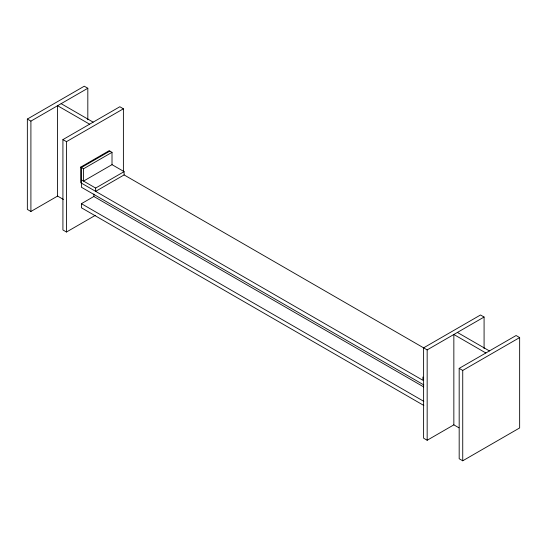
<?xml version="1.0" encoding="UTF-8"?>
<svg xmlns="http://www.w3.org/2000/svg" width="547" height="547" viewBox="0 0 547 547"><rect width="100%" height="100%" fill="white"/><g stroke="black" fill="none" stroke-linecap="round" stroke-linejoin="round"><path stroke-width="0.82" d="M63.404 199.436L57.585 196.079L30.905 211.477L27.35 209.426L27.35 119.061L84.265 86.207L87.821 88.258L87.821 119.8M27.35 119.061L30.905 121.119L87.821 88.258M95.301 215.374L66.481 232.017L62.919 229.966L62.919 139.601L119.834 106.74L123.39 108.798L123.39 171.881M62.919 139.601L66.481 141.652L123.39 108.798M422.899 377.006L422.899 380.288L80.703 182.725L80.703 167.122L109.161 150.692L112.012 152.333L112.012 164.654L83.554 181.084L83.554 168.763L112.012 152.333M109.872 151.102L81.421 167.532L81.421 187.245L423.816 384.924M95.643 188.065L124.101 171.642L124.101 174.924L95.643 191.354L95.643 188.065L81.421 179.854M423.836 405.477L81.421 207.785L81.421 203.675L93.865 196.489L423.693 386.914M124.101 174.924L427.166 349.895L484.081 317.034L484.081 348.576M459.179 368.377L516.094 335.523L519.65 337.574L519.65 427.939L462.735 460.793L459.179 458.742L459.179 368.377L462.735 370.435L519.65 337.574M484.081 317.034L480.519 314.983L423.61 347.844L423.61 438.202L427.166 440.26L453.846 424.855L458.94 427.795M61.141 103.663L93.154 122.145M457.401 332.439L489.415 350.921M89.599 124.196L57.585 105.715L57.585 196.079M485.859 352.979L453.846 334.49L453.846 424.855M112.012 164.654L124.101 171.642M80.703 167.122L83.554 168.763M81.421 203.675L423.816 401.354M462.735 370.435L462.735 460.793M427.166 349.895L427.166 440.26M93.865 194.021L93.865 196.489M66.481 141.652L66.481 232.017M30.905 121.119L30.905 211.477"/></g></svg>
